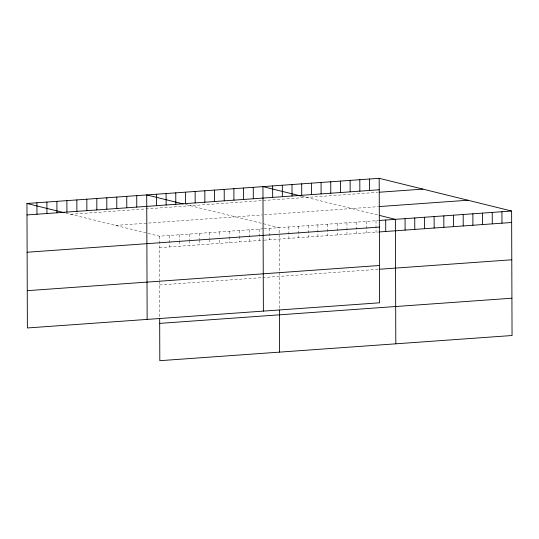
<?xml version="1.0" encoding="UTF-8"?>
<svg xmlns="http://www.w3.org/2000/svg" width="539" height="539" viewBox="0 0 539 539"><rect width="100%" height="100%" fill="white"/><g stroke="black" fill="none" stroke-linecap="round" stroke-linejoin="round"><path stroke-width="0.4" stroke-dasharray="2.69 2.02" d="M70.649 214.279L377.684 192.342M115.676 225.403L262.075 214.946M264.501 214.771L378.311 206.639M65.798 213.08L159.382 236.203L263.342 228.772M264.171 228.711L378.425 220.552M159.423 247.65L263.382 240.226M264.211 240.165L378.466 231.999M159.551 284.956L261.846 277.646M262.675 277.585L378.6 269.298M301.793 196.216L377.576 214.94M185.557 204.524L279.141 227.647L279.424 308.423M376.006 220.721L376.047 232.174M366.318 221.414L366.358 232.868M356.629 222.108L356.67 233.555M346.948 222.796L346.988 234.249M337.259 223.49L337.299 234.943M327.571 224.184L327.611 235.637M317.889 224.878L317.929 236.325M308.2 225.565L308.241 237.019M298.512 226.259L298.552 237.712M288.83 226.953L288.87 238.4M269.163 228.354L269.204 239.808M259.178 229.068L259.219 240.522M249.2 229.782L249.24 241.236M239.222 230.497L239.235 235.402M239.242 236.223L239.262 241.95M229.243 231.211L229.257 236.116M229.264 236.938L229.284 242.658M219.258 231.925L219.279 236.83M219.292 240.104L219.299 243.372M209.28 232.632L209.3 238.359M209.307 239.181L209.321 244.086M199.302 233.347L199.322 239.073M199.322 239.895L199.342 244.8M189.324 234.061L189.344 239.788M189.344 240.603L189.364 245.514M179.339 234.775L179.359 240.502M179.366 241.317L179.379 246.229M169.361 235.489L169.401 246.943M159.382 236.203L159.537 280.293M159.537 281.068L159.665 316.979"/><path stroke-width="0.81" d="M379.186 178.315L379.618 302.797L27.381 327.968L26.95 203.486L379.186 178.315L511.619 211.032L512.05 335.514L159.813 360.685L159.672 318.576M26.99 214.94L379.227 189.768M379.294 192.228L422.886 189.115M379.119 206.578L467.913 200.238M379.234 220.491L511.619 211.032M27.118 252.239L379.355 227.067M379.274 231.945L511.652 222.486M27.253 290.669L379.49 265.498M379.402 269.244L511.787 259.785M159.685 323.38L511.922 298.215M300.984 196.021L262.944 186.622L263.382 311.104M379.193 215.337L395.377 219.339L395.815 343.821M183.125 203.924L146.709 194.929L147.147 319.411M26.95 203.486L64.175 212.683M501.93 211.726L501.971 223.173M492.242 212.413L492.282 223.867M482.553 213.107L482.594 224.561M472.871 213.801L472.912 225.255M463.183 214.495L463.223 225.942M453.494 215.182L453.535 226.636M443.813 215.876L443.853 227.33M434.124 216.57L434.164 228.024M424.436 217.264L424.476 228.711M414.754 217.951L414.794 229.405M405.065 218.645L405.106 230.099M385.695 220.027L385.729 231.48M369.498 179.009L369.538 190.462M359.809 179.703L359.85 191.156M350.128 180.397L350.168 191.844M340.439 181.084L340.48 192.538M330.751 181.778L330.791 193.231M321.062 182.472L321.103 193.919M311.38 183.159L311.421 194.613M301.692 183.853L301.732 195.307M292.003 184.547L292.044 196.001M282.321 185.241L282.362 196.688M279.431 310.019L279.573 352.129M272.633 185.928L272.673 197.382M253.263 187.316L253.303 198.77M243.574 188.01L243.615 199.457M233.886 188.697L233.926 200.151M224.204 189.391L224.244 200.845M214.515 190.085L214.556 201.532M204.827 190.772L204.867 202.226M195.145 191.466L195.179 202.92M185.456 192.16L185.497 203.614M175.768 192.854L175.808 204.301M166.079 193.541L166.12 204.995M156.398 194.235L156.438 205.689M136.731 195.644L136.771 207.091M126.753 196.358L126.786 207.805M116.768 197.065L116.808 208.519M106.789 197.779L106.83 209.233M96.811 198.493L96.852 209.947M86.833 199.208L86.867 210.661M76.848 199.922L76.888 211.376M66.87 200.636L66.91 212.083M56.891 201.343L56.932 212.797M46.913 202.058L46.947 213.511M36.928 202.772L36.969 214.226"/></g></svg>
